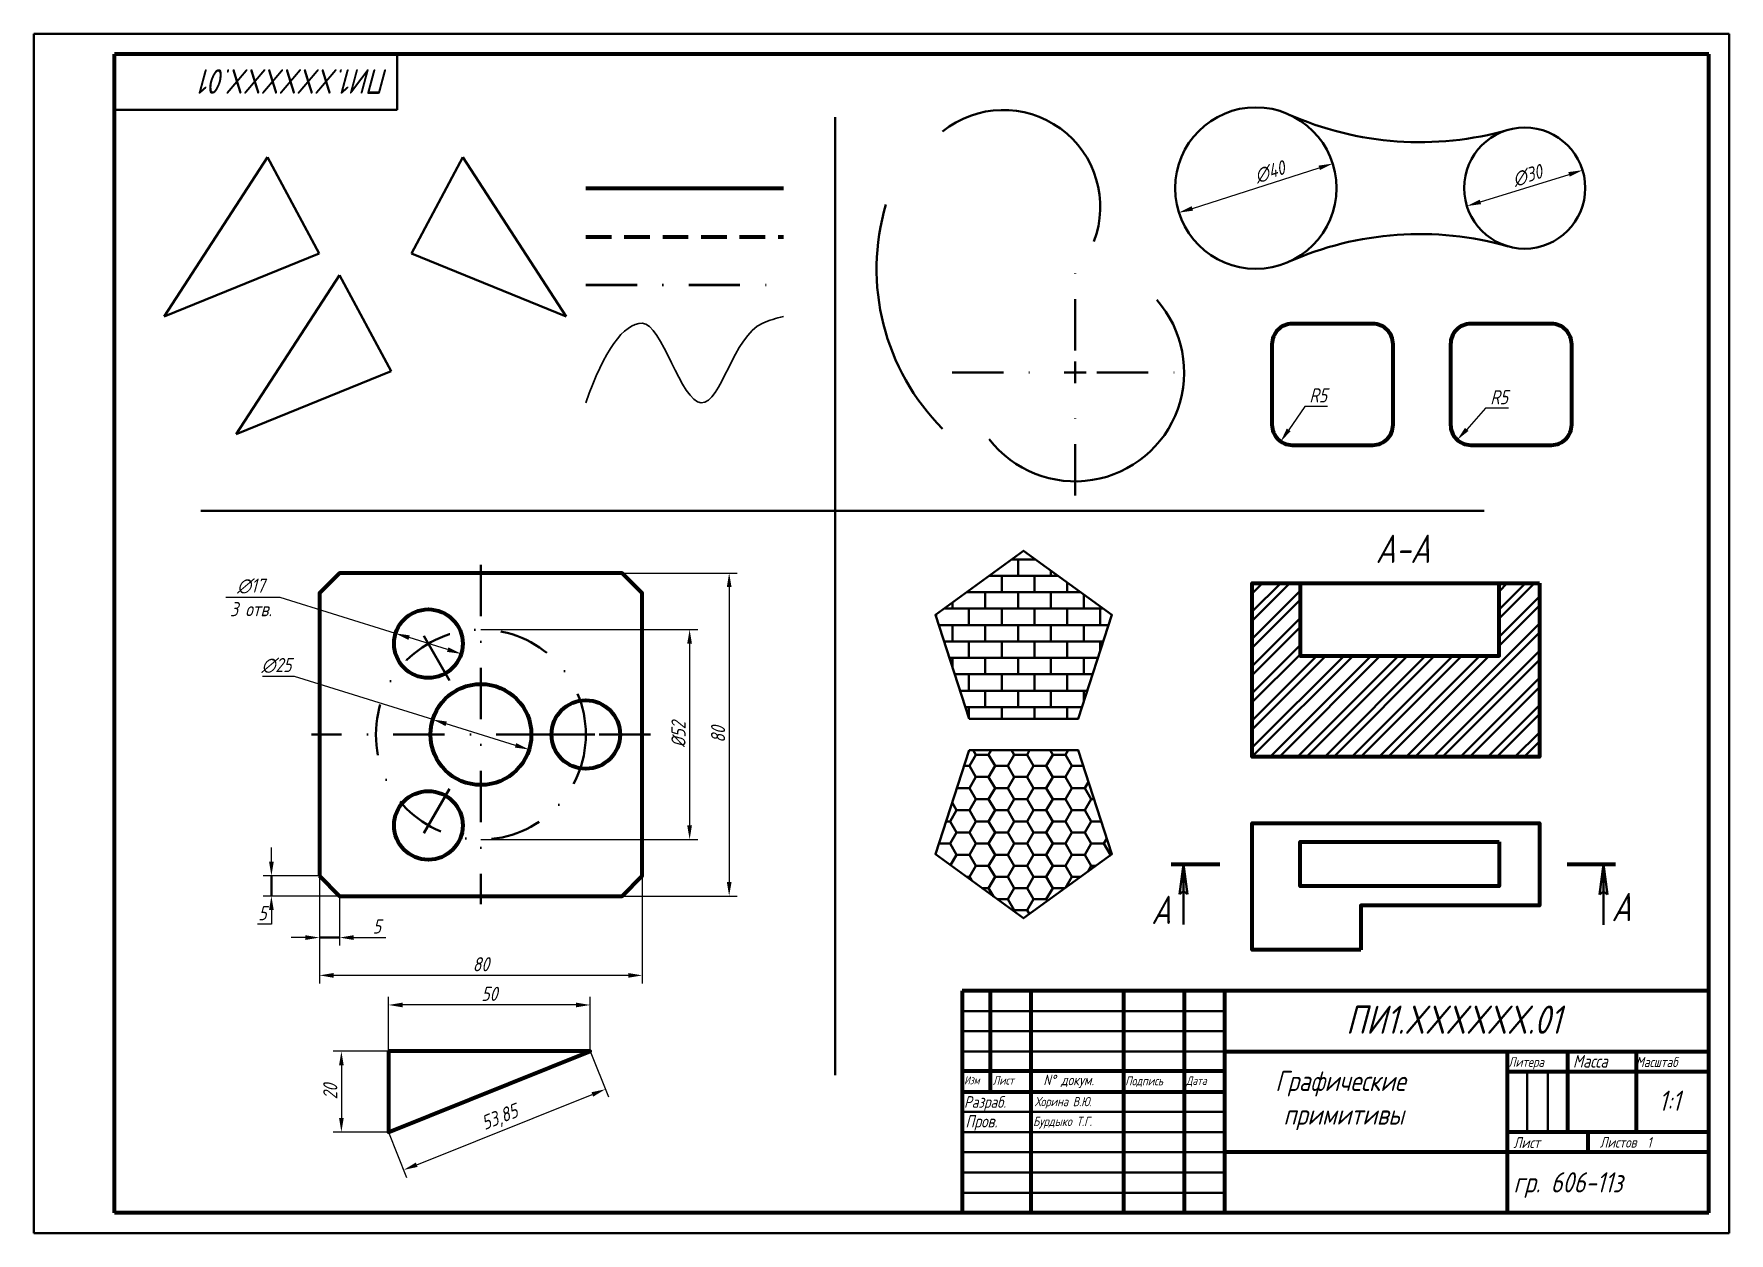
# Paper-space layout 'Чертёж' of a CAD drawing. Header units: inches, sheet in millimetres. Extents: x 0 to 420, y 0 to 297.
import ezdxf

# ---------------------------------------------------------------- set-up
doc = ezdxf.new("R2010")
doc.units = ezdxf.units.IN
doc.linetypes.add('невидимая', pattern=[9.525, 6.35, -3.175])
doc.linetypes.add('штрихпунктирная', pattern=[25.4, 12.7, -6.35, 0, -6.35])
doc.layers.get('0').update_dxf_attribs({"lineweight": 40})
for name, color, linetype, lineweight in [('OSI', 7, 'штрихпунктирная', 40), ('OSN', 7, 'Continuous', 80), ('RAZM', 7, 'Continuous', 40)]:
    doc.layers.add(name, color=color, linetype=linetype, lineweight=lineweight)
doc.styles.get("Standard").update_dxf_attribs({"font": '', "oblique": 15, "height": 3.5})
doc.styles.get('Standard').set_extended_font_data('GOST type A')
doc.dimstyles.new('Размеры', dxfattribs={"dimtxt": 3.5, "dimasz": 3.5, "dimexe": 2, "dimexo": 0, "dimgap": 1, "dimtad": 1, "dimtoh": 1, "dimdec": 0, "dimzin": 0, "dimdsep": 46, "dimtxsty": 'Standard', "dimcen": 0.09, "dimadec": 0, "dimazin": 0, "dimtfac": 1, "dimtdec": 0, "dimtofl": 0, "dimtmove": 0, "dimatfit": 2, "dimfxl": 1, "dimtolj": 1, "dimtzin": 0, "dimarcsym": 0})

# ---------------------------------------------------------------- blocks, each defined once
blk = doc.blocks.new('*U1')
at = {"layer": 'OSI', "color": 0, "transparency": 16777216}
for p, q in [((0, 5.4), (0, 30.5)), ((-30.5, 0), (-5.4, 0)), ((5.4, 0), (30.5, 0)), ((0, -30.5), (0, -5.4))]:
    blk.add_line(p, q, dxfattribs=at)
at = {"layer": 'OSI', "color": 0, "linetype": 'Continuous', "transparency": 16777216}
for p, q in [((-2.7, 0), (2.7, 0)), ((0, -2.7), (0, 2.7))]:
    blk.add_line(p, q, dxfattribs=at)
blk = doc.blocks.new('*U2')
at = {"layer": 'OSI'}
blk.add_line((-10.5, 0), (10.5, 0), dxfattribs=at)
at = {"layer": 'OSN'}
blk.add_circle((0, 0), 8.5, dxfattribs=at)
blk = doc.blocks.new('*U3')
at = {"layer": 'RAZM', "color": 0, "linetype": 'ByBlock', "lineweight": -2, "transparency": 16777216}
for p, rotation in [((97.74, 145.77), 120), ((97.74, 100.74), 239.9999999999999)]:
    blk.add_blockref('*U2', p, dxfattribs=dict(at, rotation=rotation))
blk.add_blockref('*U2', (136.74, 123.26), dxfattribs=at)
blk = doc.blocks.new('*D4')
at = {"layer": 'Defpoints', "color": 0, "transparency": 16777216}
for p in [(383.69, 263.03), (355.04, 254.14)]:
    blk.add_point(p, dxfattribs=at)
at = {"layer": 'RAZM', "color": 0, "lineweight": -2, "transparency": 16777216}
blk.add_line((358.38, 255.18), (380.34, 261.99), dxfattribs=at)
at = {"layer": 'RAZM', "color": 0, "transparency": 16777216}
for points in [[(380.17, 262.55), (380.52, 261.44), (383.69, 263.03)], [(358.21, 255.74), (358.55, 254.62), (355.04, 254.14)]]:
    blk.add_solid(points, dxfattribs=at)
at = {"layer": 'RAZM', "color": 0, "transparency": 16777216, "insert": (370.01, 261.67), "char_height": 3.5, "attachment_point": 5, "rotation": 17.2384}
blk.add_mtext('\\A1;∅30', dxfattribs=at)
blk = doc.blocks.new('*D5')
at = {"layer": 'Defpoints', "color": 0, "transparency": 16777216}
for p in [(321.79, 264.67), (283.68, 252.51)]:
    blk.add_point(p, dxfattribs=at)
at = {"layer": 'RAZM', "color": 0, "lineweight": -2, "transparency": 16777216}
blk.add_line((287.02, 253.57), (318.46, 263.6), dxfattribs=at)
at = {"layer": 'RAZM', "color": 0, "transparency": 16777216}
for points in [[(318.28, 264.16), (318.63, 263.05), (321.79, 264.67)], [(286.84, 254.13), (287.2, 253.01), (283.68, 252.51)]]:
    blk.add_solid(points, dxfattribs=at)
at = {"layer": 'RAZM', "color": 0, "transparency": 16777216, "insert": (306.19, 262.58), "char_height": 3.5, "attachment_point": 5, "rotation": 17.6997}
blk.add_mtext('\\A1;∅40', dxfattribs=at)
blk = doc.blocks.new('*D6')
at = {"layer": 'Defpoints', "color": 0, "transparency": 16777216}
for p in [(311.74, 199.96), (308.91, 195.83)]:
    blk.add_point(p, dxfattribs=at)
at = {"layer": 'RAZM', "color": 0, "lineweight": -2, "transparency": 16777216}
for p, q in [((314.85, 204.5), (310.89, 198.72)), ((320.54, 204.5), (314.85, 204.5))]:
    blk.add_line(p, q, dxfattribs=at)
at = {"layer": 'RAZM', "color": 0, "transparency": 16777216}
blk.add_solid([(310.41, 199.05), (311.37, 198.39), (308.91, 195.83)], dxfattribs=at)
at = {"layer": 'RAZM', "color": 0, "transparency": 16777216, "insert": (318.19, 207.25), "char_height": 3.5, "attachment_point": 5}
blk.add_mtext('\\A1;R5', dxfattribs=at)
blk = doc.blocks.new('*D7')
at = {"layer": 'Defpoints', "color": 0, "transparency": 16777216}
for p in [(356, 199.96), (352.65, 196.24)]:
    blk.add_point(p, dxfattribs=at)
at = {"layer": 'RAZM', "color": 0, "lineweight": -2, "transparency": 16777216}
for p, q in [((359.67, 204.05), (354.99, 198.84)), ((365.37, 204.05), (359.67, 204.05))]:
    blk.add_line(p, q, dxfattribs=at)
at = {"layer": 'RAZM', "color": 0, "transparency": 16777216}
blk.add_solid([(354.56, 199.23), (355.43, 198.45), (352.65, 196.24)], dxfattribs=at)
at = {"layer": 'RAZM', "color": 0, "transparency": 16777216, "insert": (363.02, 206.8), "char_height": 3.5, "attachment_point": 5}
blk.add_mtext('\\A1;R5', dxfattribs=at)
blk = doc.blocks.new('*D8')
at = {"layer": 'Defpoints', "color": 0, "transparency": 16777216}
for p in [(87.84, 56.28), (87.84, 44.8), (137.84, 44.8)]:
    blk.add_point(p, dxfattribs=at)
at = {"layer": 'RAZM', "color": 0, "lineweight": -2, "transparency": 16777216}
for p, q in [((87.84, 44.8), (87.84, 58.28)), ((134.34, 56.28), (91.34, 56.28)), ((137.84, 44.8), (137.84, 58.28))]:
    blk.add_line(p, q, dxfattribs=at)
at = {"layer": 'RAZM', "color": 0, "transparency": 16777216}
for points in [[(91.34, 56.86), (91.34, 55.7), (87.84, 56.28)], [(134.34, 56.86), (134.34, 55.7), (137.84, 56.28)]]:
    blk.add_solid(points, dxfattribs=at)
at = {"layer": 'RAZM', "color": 0, "transparency": 16777216, "insert": (112.84, 59.03), "char_height": 3.5, "attachment_point": 5}
blk.add_mtext('\\A1;50', dxfattribs=at)
blk = doc.blocks.new('*D9')
at = {"layer": 'Defpoints', "color": 0, "transparency": 16777216}
for p in [(87.84, 44.8), (76.18, 24.8), (87.84, 24.8)]:
    blk.add_point(p, dxfattribs=at)
at = {"layer": 'RAZM', "color": 0, "lineweight": -2, "transparency": 16777216}
for p, q in [((87.84, 44.8), (74.18, 44.8)), ((76.18, 41.3), (76.18, 28.3)), ((87.84, 24.8), (74.18, 24.8))]:
    blk.add_line(p, q, dxfattribs=at)
at = {"layer": 'RAZM', "color": 0, "transparency": 16777216}
for points in [[(75.6, 41.3), (76.76, 41.3), (76.18, 44.8)], [(75.6, 28.3), (76.76, 28.3), (76.18, 24.8)]]:
    blk.add_solid(points, dxfattribs=at)
at = {"layer": 'RAZM', "color": 0, "transparency": 16777216, "insert": (73.43, 34.8), "char_height": 3.5, "attachment_point": 5, "rotation": 90}
blk.add_mtext('\\A1;20', dxfattribs=at)
blk = doc.blocks.new('*D10')
at = {"layer": 'Defpoints', "color": 0, "transparency": 16777216}
for p in [(137.84, 44.8), (141.59, 35.41), (87.84, 24.8)]:
    blk.add_point(p, dxfattribs=at)
at = {"layer": 'RAZM', "color": 0, "lineweight": -2, "transparency": 16777216}
for p, q in [((137.84, 44.8), (142.34, 33.55)), ((94.84, 16.71), (138.34, 34.11)), ((87.84, 24.8), (92.34, 13.55))]:
    blk.add_line(p, q, dxfattribs=at)
at = {"layer": 'RAZM', "color": 0, "transparency": 16777216}
for points in [[(138.13, 34.65), (138.56, 33.57), (141.59, 35.41)], [(94.63, 17.25), (95.06, 16.17), (91.59, 15.41)]]:
    blk.add_solid(points, dxfattribs=at)
at = {"layer": 'RAZM', "color": 0, "transparency": 16777216, "insert": (115.48, 28.21), "char_height": 3.5, "attachment_point": 5, "rotation": 21.8014}
blk.add_mtext('\\A1;53,85', dxfattribs=at)
blk = doc.blocks.new('*D11')
at = {"layer": 'Defpoints', "color": 0, "transparency": 16777216}
for p in [(70.74, 88.26), (150.74, 88.26), (70.74, 63.61)]:
    blk.add_point(p, dxfattribs=at)
at = {"layer": 'RAZM', "color": 0, "lineweight": -2, "transparency": 16777216}
for p, q in [((70.74, 88.26), (70.74, 61.61)), ((150.74, 88.26), (150.74, 61.61)), ((147.24, 63.61), (74.24, 63.61))]:
    blk.add_line(p, q, dxfattribs=at)
at = {"layer": 'RAZM', "color": 0, "transparency": 16777216}
for points in [[(74.24, 64.19), (74.24, 63.02), (70.74, 63.61)], [(147.24, 64.19), (147.24, 63.02), (150.74, 63.61)]]:
    blk.add_solid(points, dxfattribs=at)
at = {"layer": 'RAZM', "color": 0, "transparency": 16777216, "insert": (110.74, 66.36), "char_height": 3.5, "attachment_point": 5}
blk.add_mtext('\\A1;80', dxfattribs=at)
blk = doc.blocks.new('*D12')
at = {"layer": 'Defpoints', "color": 0, "transparency": 16777216}
for p in [(70.74, 88.26), (58.84, 83.26), (75.74, 83.26)]:
    blk.add_point(p, dxfattribs=at)
at = {"layer": 'RAZM', "color": 0, "lineweight": -2, "transparency": 16777216}
for p, q in [((58.84, 91.76), (58.84, 95.26)), ((70.74, 88.26), (56.84, 88.26)), ((75.74, 83.26), (56.84, 83.26)), ((58.84, 76.26), (55.4, 76.26)), ((58.84, 79.76), (58.84, 76.26))]:
    blk.add_line(p, q, dxfattribs=at)
at = {"layer": 'RAZM', "color": 0, "transparency": 16777216}
for points in [[(58.26, 91.76), (59.43, 91.76), (58.84, 88.26)], [(58.26, 79.76), (59.43, 79.76), (58.84, 83.26)]]:
    blk.add_solid(points, dxfattribs=at)
at = {"layer": 'RAZM', "color": 0, "transparency": 16777216, "insert": (56.62, 79.01), "char_height": 3.5, "attachment_point": 5}
blk.add_mtext('\\A1;5', dxfattribs=at)
blk = doc.blocks.new('*D13')
at = {"layer": 'Defpoints', "color": 0, "transparency": 16777216}
for p in [(70.74, 88.26), (75.74, 83.26), (75.74, 72.97)]:
    blk.add_point(p, dxfattribs=at)
at = {"layer": 'RAZM', "color": 0, "lineweight": -2, "transparency": 16777216}
for p, q in [((70.74, 88.26), (70.74, 70.97)), ((75.74, 83.26), (75.74, 70.97)), ((67.24, 72.97), (63.74, 72.97)), ((79.24, 72.97), (87.18, 72.97))]:
    blk.add_line(p, q, dxfattribs=at)
at = {"layer": 'RAZM', "color": 0, "transparency": 16777216}
for points in [[(67.24, 73.55), (67.24, 72.38), (70.74, 72.97)], [(79.24, 73.55), (79.24, 72.38), (75.74, 72.97)]]:
    blk.add_solid(points, dxfattribs=at)
at = {"layer": 'RAZM', "color": 0, "transparency": 16777216, "insert": (84.96, 75.72), "char_height": 3.5, "attachment_point": 5}
blk.add_mtext('\\A1;5', dxfattribs=at)
blk = doc.blocks.new('*D14')
at = {"layer": 'Defpoints', "color": 0, "transparency": 16777216}
for p in [(110.74, 149.26), (110.74, 97.26), (162.46, 97.26)]:
    blk.add_point(p, dxfattribs=at)
at = {"layer": 'RAZM', "color": 0, "lineweight": -2, "transparency": 16777216}
for p, q in [((110.74, 149.26), (164.46, 149.26)), ((162.46, 145.76), (162.46, 100.76)), ((110.74, 97.26), (164.46, 97.26))]:
    blk.add_line(p, q, dxfattribs=at)
at = {"layer": 'RAZM', "color": 0, "transparency": 16777216}
for points in [[(161.87, 145.76), (163.04, 145.76), (162.46, 149.26)], [(161.87, 100.76), (163.04, 100.76), (162.46, 97.26)]]:
    blk.add_solid(points, dxfattribs=at)
at = {"layer": 'RAZM', "color": 0, "transparency": 16777216, "insert": (159.7, 123.26), "char_height": 3.5, "attachment_point": 5, "rotation": 90}
blk.add_mtext('\\A1;%%C52', dxfattribs=at)
blk = doc.blocks.new('*D15')
at = {"layer": 'Defpoints', "color": 0, "transparency": 16777216}
for p in [(145.74, 163.26), (145.74, 83.26), (172.26, 83.26)]:
    blk.add_point(p, dxfattribs=at)
at = {"layer": 'RAZM', "color": 0, "lineweight": -2, "transparency": 16777216}
for p, q in [((145.74, 163.26), (174.26, 163.26)), ((172.26, 159.76), (172.26, 86.76)), ((145.74, 83.26), (174.26, 83.26))]:
    blk.add_line(p, q, dxfattribs=at)
at = {"layer": 'RAZM', "color": 0, "transparency": 16777216}
for points in [[(171.68, 159.76), (172.85, 159.76), (172.26, 163.26)], [(171.68, 86.76), (172.85, 86.76), (172.26, 83.26)]]:
    blk.add_solid(points, dxfattribs=at)
at = {"layer": 'RAZM', "color": 0, "transparency": 16777216, "insert": (169.51, 123.26), "char_height": 3.5, "attachment_point": 5, "rotation": 90}
blk.add_mtext('\\A1;80', dxfattribs=at)
blk = doc.blocks.new('*D16')
at = {"layer": 'Defpoints', "color": 0, "transparency": 16777216}
for p in [(98.8, 126.97), (122.68, 119.54)]:
    blk.add_point(p, dxfattribs=at)
at = {"layer": 'RAZM', "color": 0, "lineweight": -2, "transparency": 16777216}
for p, q in [((64.6, 137.6), (56.6, 137.6)), ((98.8, 126.97), (64.6, 137.6)), ((119.33, 120.58), (102.15, 125.93))]:
    blk.add_line(p, q, dxfattribs=at)
at = {"layer": 'RAZM', "color": 0, "transparency": 16777216}
for points in [[(102.32, 126.48), (101.97, 125.37), (98.8, 126.97)], [(119.51, 121.14), (119.16, 120.03), (122.68, 119.54)]]:
    blk.add_solid(points, dxfattribs=at)
at = {"layer": 'RAZM', "color": 0, "transparency": 16777216, "insert": (60.1, 140.36), "char_height": 3.5, "attachment_point": 5}
blk.add_mtext('\\A1;∅25', dxfattribs=at)
blk = doc.blocks.new('*D17')
at = {"layer": 'Defpoints', "color": 0, "transparency": 16777216}
for p in [(89.63, 148.3), (105.86, 143.24)]:
    blk.add_point(p, dxfattribs=at)
at = {"layer": 'RAZM', "color": 0, "lineweight": -2, "transparency": 16777216}
for p, q in [((61, 157.22), (47.52, 157.22)), ((89.63, 148.3), (61, 157.22)), ((102.51, 144.28), (92.97, 147.26))]:
    blk.add_line(p, q, dxfattribs=at)
at = {"layer": 'RAZM', "color": 0, "transparency": 16777216}
for points in [[(93.14, 147.82), (92.79, 146.7), (89.63, 148.3)], [(102.69, 144.84), (102.34, 143.73), (105.86, 143.24)]]:
    blk.add_solid(points, dxfattribs=at)
at = {"layer": 'RAZM', "color": 0, "transparency": 16777216, "insert": (53.76, 157.22), "char_height": 3.5, "attachment_point": 5}
blk.add_mtext('\\A1;∅17\\P3 отв.', dxfattribs=at)

psp = doc.layouts.new('Чертёж')

# ---------------------------------------------------------------- hatches: boundary and pattern name
h = psp.add_hatch()
h.set_pattern_fill('AR-B816', color=256, scale=0.02)
h.paths.add_polyline_path([(267.09, 152.88), (245.22, 168.77), (223.35, 152.88), (231.7, 127.16), (258.74, 127.16)])
h = psp.add_hatch()
h.set_pattern_fill('ANSI32', color=256, scale=0.5)
h.paths.add_polyline_path([(373, 160.75), (363, 160.75), (363, 142.75), (313.74, 142.75), (313.74, 160.75), (301.87, 160.75), (301.87, 117.75), (373, 117.75)])
h = psp.add_hatch()
h.set_pattern_fill('HONEY', color=256)
h.paths.add_polyline_path([(258.74, 119.35), (231.7, 119.35), (223.35, 93.63), (245.22, 77.74), (267.09, 93.63)])
for points in [[(285.78, 83.68), (284.8, 91.18), (283.81, 83.68), (284.8, 84.43)], [(389.84, 83.63), (388.86, 91.13), (387.87, 83.63), (388.85, 84.38)]]:
    psp.add_hatch(color=256).paths.add_polyline_path(points)

# ---------------------------------------------------------------- linework, layer by layer
for p, q in [((0, -0.22), (0, 296.78)), ((0, 296.78), (420, 296.78)), ((420, 296.78), (420, -0.22)), ((198.51, 276.2), (198.51, 38.85)), ((32.31, 226.8), (57.9, 266.23)), ((57.9, 266.23), (70.64, 242.42)), ((106.31, 266.23), (93.58, 242.42)), ((131.9, 226.8), (106.31, 266.23)), ((70.64, 242.42), (32.31, 226.8)), ((93.58, 242.42), (131.9, 226.8)), ((50.15, 197.61), (75.74, 237.04)), ((75.74, 237.04), (88.48, 213.23)), ((88.48, 213.23), (50.15, 197.61)), ((41.34, 178.63), (359.34, 178.63)), ((283.81, 83.68), (284.8, 91.18)), ((284.79, 76.18), (284.8, 91.18)), ((284.8, 91.18), (285.78, 83.68)), ((387.87, 83.63), (388.86, 91.13)), ((388.85, 76.13), (388.86, 91.13)), ((388.86, 91.13), (389.84, 83.63)), ((284.8, 84.43), (283.81, 83.68)), ((285.78, 83.68), (284.8, 84.43)), ((388.85, 84.38), (387.87, 83.63)), ((389.84, 83.63), (388.85, 84.38)), ((295, 54.78), (230, 54.78)), ((295, 49.78), (230, 49.78)), ((295, 44.78), (230, 44.78)), ((369.99, 39.57), (369.99, 24.78)), ((375.07, 39.57), (375.07, 24.78)), ((230, 29.78), (295, 29.78)), ((295, 24.78), (230, 24.78)), ((295, 19.78), (230, 19.78)), ((420, -0.22), (0, -0.22))]:
    psp.add_line(p, q)
for points in [[(231.7, 127.16), (258.74, 127.16), (267.09, 152.88), (245.22, 168.77), (223.35, 152.88)], [(231.7, 119.35), (258.74, 119.35), (267.09, 93.63), (245.22, 77.74), (223.35, 93.63)]]:
    psp.add_lwpolyline(points, close=True)
for points in [[(230, 14.78), (295, 14.78)], [(230, 9.78), (295, 9.78)]]:
    psp.add_lwpolyline(points)
for centre, radius in [((302.74, 258.59), 20), ((369.36, 258.59), 15)]:
    psp.add_circle(centre, radius)
for centre, radius, start, end in [((240.21, 253.94), 24, 338.9925, 128.9115), ((343.37, 349.96), 80, 246.0281, 285.8801), ((264.8, 238.55), 56.02, 163.4326, 224.9245), ((343.37, 167.21), 80, 74.1199, 113.9719), ((257.99, 212.96), 27, 217.8318, 41.5957)]:
    psp.add_arc(centre, radius, start, end)
at = {"lineweight": 30}
psp.add_open_spline([(136.74, 205.42), (141.34, 218.47), (146.01, 225.04), (150.74, 225.13), (155.54, 225.23), (160.4, 205.52), (165.33, 205.42), (170.34, 205.32), (173.17, 221.85), (180.57, 225.13), (182.17, 225.84), (183.88, 226.4), (185.7, 226.8)], degree=3, knots=[0, 0, 0, 0, 1, 1, 1, 2, 2, 2, 3, 3, 3, 4, 4, 4, 4], dxfattribs=at)
at = {"layer": 'OSI', "color": 0, "lineweight": 50}
psp.add_line((136.74, 234.61), (185.7, 234.61), dxfattribs=at)
at = {"layer": 'OSI'}
for p, q in [((110.74, 165.26), (110.74, 81.26)), ((152.74, 123.26), (68.74, 123.26))]:
    psp.add_line(p, q, dxfattribs=at)
psp.add_circle((110.74, 123.26), 26, dxfattribs=at)
at = {"layer": 'OSN'}
for p, q in [((20, 4.78), (20, 291.78)), ((415, 291.78), (20, 291.78)), ((415, 4.78), (415, 291.78)), ((313.74, 160.75), (363, 160.75)), ((230, 59.78), (230, 4.78)), ((415, 59.78), (230, 59.78)), ((237, 34.8), (237, 59.78)), ((247, 59.78), (247, 4.78)), ((270, 4.78), (270, 59.78)), ((285, 59.78), (285, 4.78)), ((295, 59.78), (295, 4.78)), ((295, 44.78), (415, 44.78)), ((365, 44.78), (365, 4.78)), ((380, 44.78), (380, 24.78)), ((397, 44.78), (397, 24.78)), ((230, 39.97), (295, 39.97)), ((365, 39.78), (415, 39.78)), ((230, 34.8), (295, 34.8)), ((415, 24.78), (365, 24.78)), ((385, 24.78), (385, 19.78)), ((415, 19.78), (295, 19.78)), ((415, 4.78), (20, 4.78))]:
    psp.add_line(p, q, dxfattribs=at)
at = {"layer": 'OSN', "lineweight": 100}
for p, q in [((136.74, 258.59), (185.7, 258.59)), ((281.8, 91.18), (293.8, 91.17)), ((379.86, 91.13), (391.86, 91.13))]:
    psp.add_line(p, q, dxfattribs=at)
at = {"layer": 'OSN', "linetype": 'невидимая'}
psp.add_line((136.74, 246.52), (185.7, 246.52), dxfattribs=at)
at = {"layer": 'OSN'}
for points in [[(311.74, 194.96), (331.74, 194.96, 0.414214), (336.74, 199.96), (336.74, 219.96, 0.414214), (331.74, 224.96), (311.74, 224.96, 0.414214), (306.74, 219.96), (306.74, 199.96, 0.414214)], [(356, 194.96), (376, 194.96, 0.414214), (381, 199.96), (381, 219.96, 0.414214), (376, 224.96), (356, 224.96, 0.414214), (351, 219.96), (351, 199.96, 0.414214)]]:
    psp.add_lwpolyline(points, format="xyb", close=True, dxfattribs=at)
for points in [[(70.74, 88.26), (75.74, 83.26), (145.74, 83.26), (150.74, 88.26), (150.74, 158.26), (145.74, 163.26), (75.74, 163.26), (70.74, 158.26)], [(373, 160.75), (373, 117.75), (301.87, 117.75), (301.87, 160.75), (313.74, 160.75), (313.74, 142.75), (363, 142.75), (363, 160.75)], [(328.74, 69.92), (301.87, 69.92), (301.87, 101.34), (373, 101.34), (373, 80.92), (328.74, 80.92)], [(363, 96.67), (363, 85.67), (313.74, 85.67), (313.74, 96.67)], [(87.84, 44.8), (87.84, 24.8), (137.84, 44.8)]]:
    psp.add_lwpolyline(points, close=True, dxfattribs=at)
psp.add_circle((110.74, 123.26), 12.5, dxfattribs=at)
at = {"layer": 'RAZM'}
for p, q in [((90, 292), (90, 278)), ((90, 278), (20, 278)), ((58.84, 83.26), (58.84, 88.26)), ((70.74, 72.97), (75.74, 72.97))]:
    psp.add_line(p, q, dxfattribs=at)

# ---------------------------------------------------------------- block references
at = {"layer": 'OSI'}
psp.add_blockref('*U1', (257.99, 212.96), dxfattribs=at)
at = {"layer": 'RAZM'}
psp.add_blockref('*U3', (0, 0), dxfattribs=at)

# ---------------------------------------------------------------- texts
at = {"oblique": 15}
for s, height, p in [('Литера', 2.396, (365.3, 40.95)), ('Масса', 3.143, (381.31, 40.77)), ('Масштаб', 2.515, (396.87, 40.9)), ('Изм', 2.01, (230.48, 36.63)), ('Лист', 2.153, (237.59, 36.54)), ('N%%d докум. ', 2.6194, (250.1, 36.39)), ('Подпись', 2.238, (270.38, 36.36)), ('Дата', 2.086, (285.5, 36.48)), ('Разраб.', 2.884, (230.45, 30.81)), ('Хорина В.Ю.', 2.2743, (248, 31.2)), ('Пров.', 3.045, (230.8, 25.95)), ('Бурдыко Т.Г.', 2.3048, (247.55, 26.29)), ('Лист', 2.715, (366.56, 20.83)), ('Листов  1', 2.595, (387.96, 20.96)), ('гр. 606-11з', 5, (366.59, 9.85))]:
    psp.add_text(s, height=height, dxfattribs=at).set_placement(p)
at = {"insert": (87.9, 281.97), "char_height": 6.0703, "attachment_point": 1, "rotation": 180}
psp.add_mtext_dynamic_manual_height_columns('ПИ1.XXXXXX.01', width=5.6066, gutter_width=15.18, heights=[0], dxfattribs=at)
at = {"char_height": 3.5, "attachment_point": 1}
for s, insert in [('\\H3.5;\\W0.965;\\Q15;\\Q15;\\H7.00;А-А', (332.43, 172.75)), ('{\\H2x;\\W0.965;А}', (390.86, 84.03)), ('{\\H2x;\\W0.965;А}', (276.83, 83.33))]:
    psp.add_mtext(s, dxfattribs=dict(at, insert=insert))
at = {"attachment_point": 1}
for s, insert, char_height in [('ПИ1.XXXXXX.01', (325.1, 56.14), 7), ('\\pi-20.33877;Графические\\P\\pi-18.31496;примитивы', (327.9, 39.97), 5), ('1:1', (402.56, 35.06), 5)]:
    psp.add_mtext_dynamic_manual_height_columns(s, width=6.4653, gutter_width=17.5, heights=[0], dxfattribs=dict(at, insert=insert, char_height=char_height))

# ---------------------------------------------------------------- dimensions: what is measured, and where the dimension line sits
at = {"layer": 'RAZM'}
for p1, p2, picture, middle in [((283.68, 252.51), (321.79, 264.67), '*D5', (307.02, 259.95)), ((355.04, 254.14), (383.69, 263.03), '*D4', (370.83, 259.04)), ((122.68, 119.54), (98.8, 126.97), '*D16', (60.1, 137.6))]:
    dim = psp.add_diameter_dim_2p(p1=p1, p2=p2, dimstyle='Размеры', dxfattribs=at)
    dim.commit()
    dim.dimension.update_dxf_attribs({"geometry": picture, "text_midpoint": middle, "dimtype": 163})
for center, mpoint, picture, middle in [((311.74, 199.96), (308.91, 195.83), '*D6', (314.85, 204.5)), ((356, 199.96), (352.65, 196.24), '*D7', (359.67, 204.05))]:
    dim = psp.add_radius_dim(center=center, mpoint=mpoint, dimstyle='Размеры', override={"dimtmove": 1}, dxfattribs=at)
    dim.commit()
    dim.dimension.update_dxf_attribs({"geometry": picture, "text_midpoint": middle, "dimtype": 164})
dim = psp.add_diameter_dim_2p(p1=(105.86, 143.24), p2=(89.63, 148.3), text='<>\\X3 отв.', dimstyle='Размеры', dxfattribs=at)
dim.commit()
dim.dimension.update_dxf_attribs({"geometry": '*D17', "text_midpoint": (53.76, 157.22), "dimtype": 163})
for base, p1, p2, angle, picture, middle in [((172.26, 83.26), (145.74, 163.26), (145.74, 83.26), 90, '*D15', (169.51, 123.26)), ((58.84, 83.26), (70.74, 88.26), (75.74, 83.26), 90, '*D12', (56.62, 79.01)), ((70.74, 63.61), (150.74, 88.26), (70.74, 88.26), 180, '*D11', (110.74, 66.36)), ((76.18, 24.8), (87.84, 44.8), (87.84, 24.8), 90, '*D9', (73.43, 34.8))]:
    dim = psp.add_linear_dim(base=base, p1=p1, p2=p2, angle=angle, dimstyle='Размеры', dxfattribs=at)
    dim.commit()
    dim.dimension.update_dxf_attribs({"geometry": picture, "text_midpoint": middle})
dim = psp.add_linear_dim(base=(162.46, 97.26), p1=(110.74, 149.26), p2=(110.74, 97.26), angle=90, text='%%C<>', dimstyle='Размеры', dxfattribs=at)
dim.commit()
dim.dimension.update_dxf_attribs({"geometry": '*D14', "text_midpoint": (159.7, 123.26)})
for base, p1, p2, picture, middle in [((75.74, 72.97), (70.74, 88.26), (75.74, 83.26), '*D13', (84.96, 75.72)), ((87.84, 56.28), (137.84, 44.8), (87.84, 44.8), '*D8', (112.84, 59.03))]:
    dim = psp.add_linear_dim(base=base, p1=p1, p2=p2, dimstyle='Размеры', dxfattribs=at)
    dim.commit()
    dim.dimension.update_dxf_attribs({"geometry": picture, "text_midpoint": middle})
dim = psp.add_aligned_dim(p1=(87.84, 24.8), p2=(137.84, 44.8), distance=-10.11, text='53,85', dimstyle='Размеры', dxfattribs=at)
dim.commit()
dim.dimension.update_dxf_attribs({"geometry": '*D10', "text_midpoint": (115.48, 28.21)})

doc.saveas('drawing.dxf')
